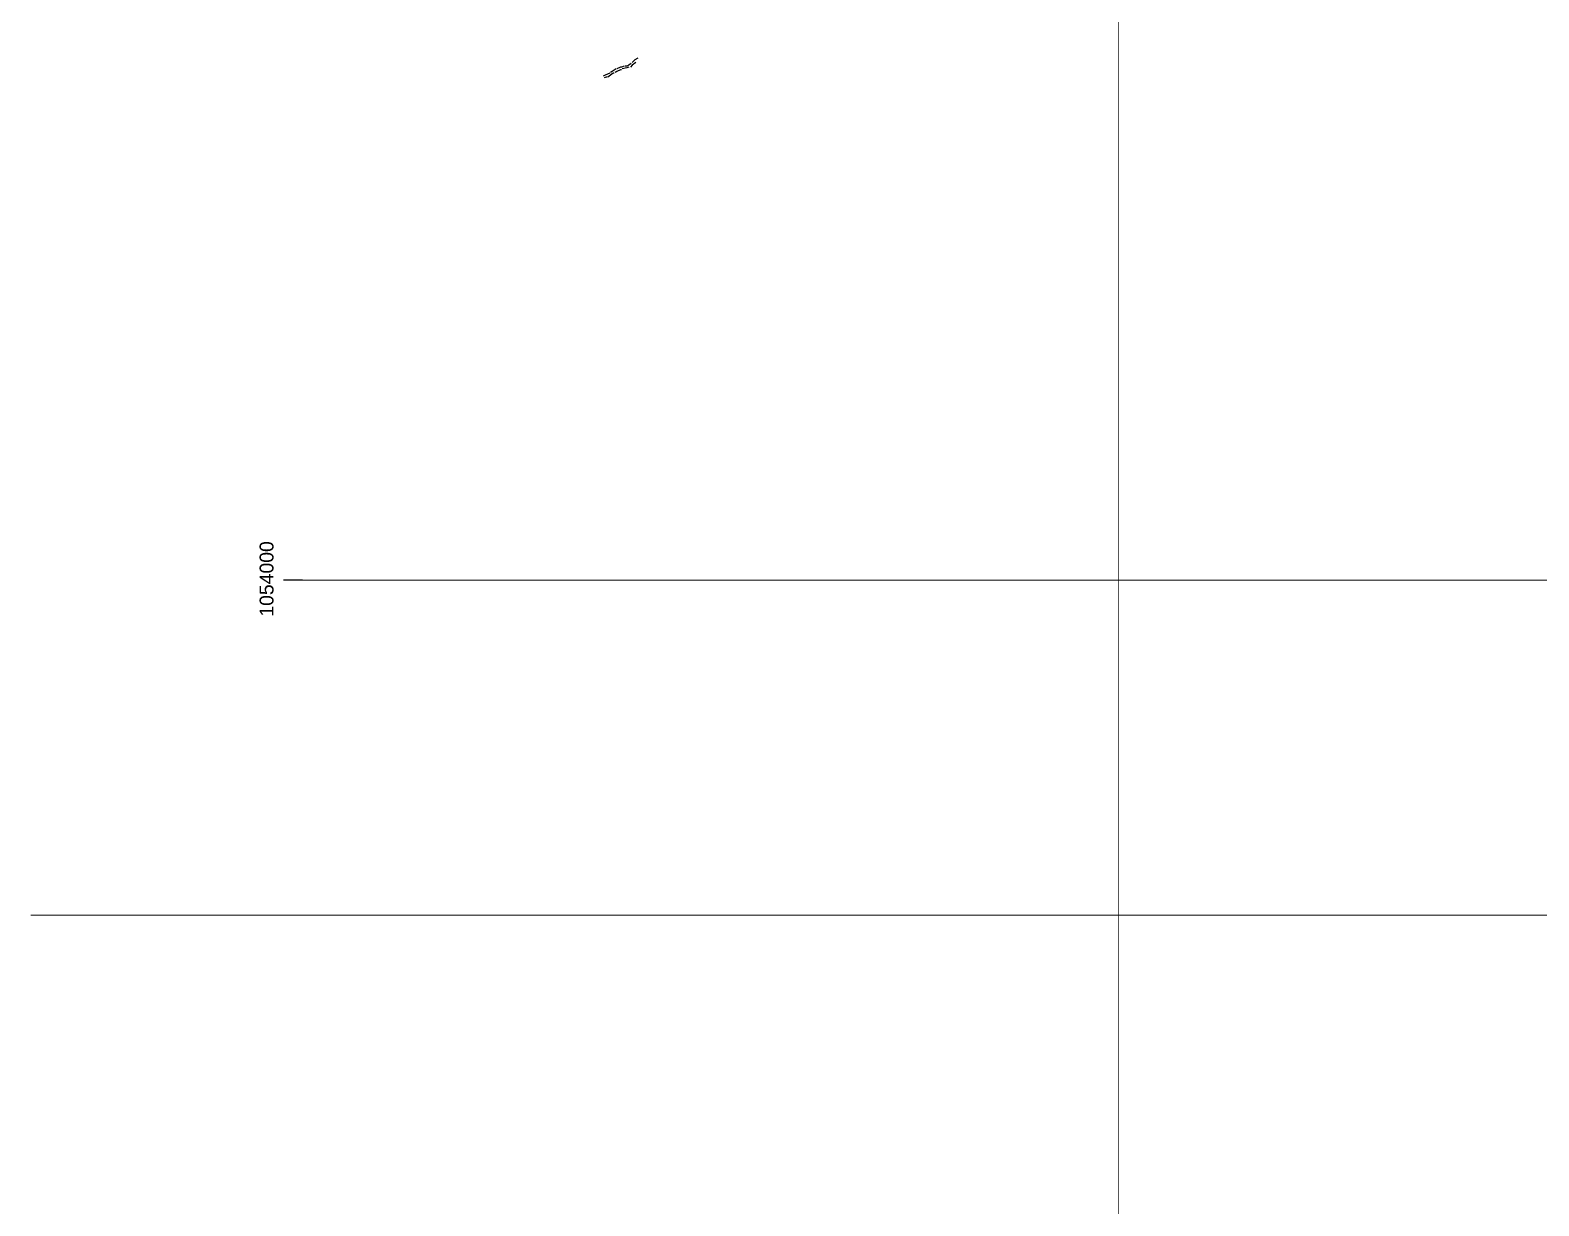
# Model space of a CAD drawing. Header units: millimetres. Extents: x -3588 to 75209, y -3737 to 38254.
# Drawn here: x -1528 to 734, y 5192 to 6955 of the extents above; entities that cross this region are included whole.
import ezdxf

# ---------------------------------------------------------------- set-up
doc = ezdxf.new("R2010")
doc.units = ezdxf.units.MM
doc.layers.add('P', color=253, linetype='Continuous')
doc.layers.add('T', color=7, linetype='Continuous')

msp = doc.modelspace()

# ---------------------------------------------------------------- linework, layer by layer
at = {"layer": 'P', "const_width": 1.2}
for points in [[(103.364, -520.269), (103.364, 8805.959)], [(-1120.072, 6129.866), (14080.559, 6129.866)], [(-1527.836, 5627.376), (13672.794, 5627.376)]]:
    msp.add_lwpolyline(points, dxfattribs=at)
at = {"layer": 'P'}
for points in [[(-637.64, 6900.797), (-641.881, 6899.388), (-643.001, 6899.388), (-648.65, 6896.844)], [(-626.917, 6904.75), (-630.87, 6902.205), (-633.687, 6900.797), (-636.232, 6900.797)], [(-620.148, 6906.158), (-625.509, 6902.205), (-628.326, 6899.388)], [(-617.315, 6912.928), (-621.556, 6910.399), (-625.509, 6906.158)], [(-659.373, 6890.074), (-666.159, 6887.242), (-668.975, 6885.833)], [(-663.326, 6884.425), (-664.75, 6884.425), (-667.567, 6883.289)], [(-652.603, 6890.074), (-654.012, 6890.074), (-657.965, 6887.242), (-662.206, 6884.425)], [(-649.787, 6896.844), (-655.42, 6892.603), (-657.965, 6891.195)], [(-641.881, 6895.436), (-643.001, 6895.436), (-648.65, 6892.603), (-651.195, 6891.195)], [(-630.87, 6899.388), (-633.687, 6897.964), (-640.473, 6896.844)], [(-1120.072, 6129.866), (-1148.59, 6129.866)]]:
    msp.add_lwpolyline(points, dxfattribs=at)

# ---------------------------------------------------------------- texts
at = {"layer": 'T', "insert": (-1184.359, 6075.149), "char_height": 20.80483, "attachment_point": 1, "rotation": 90}
msp.add_mtext('{\\fArial|b0|i0|c0|p18;1054000}', dxfattribs=at)

doc.saveas('drawing.dxf')
